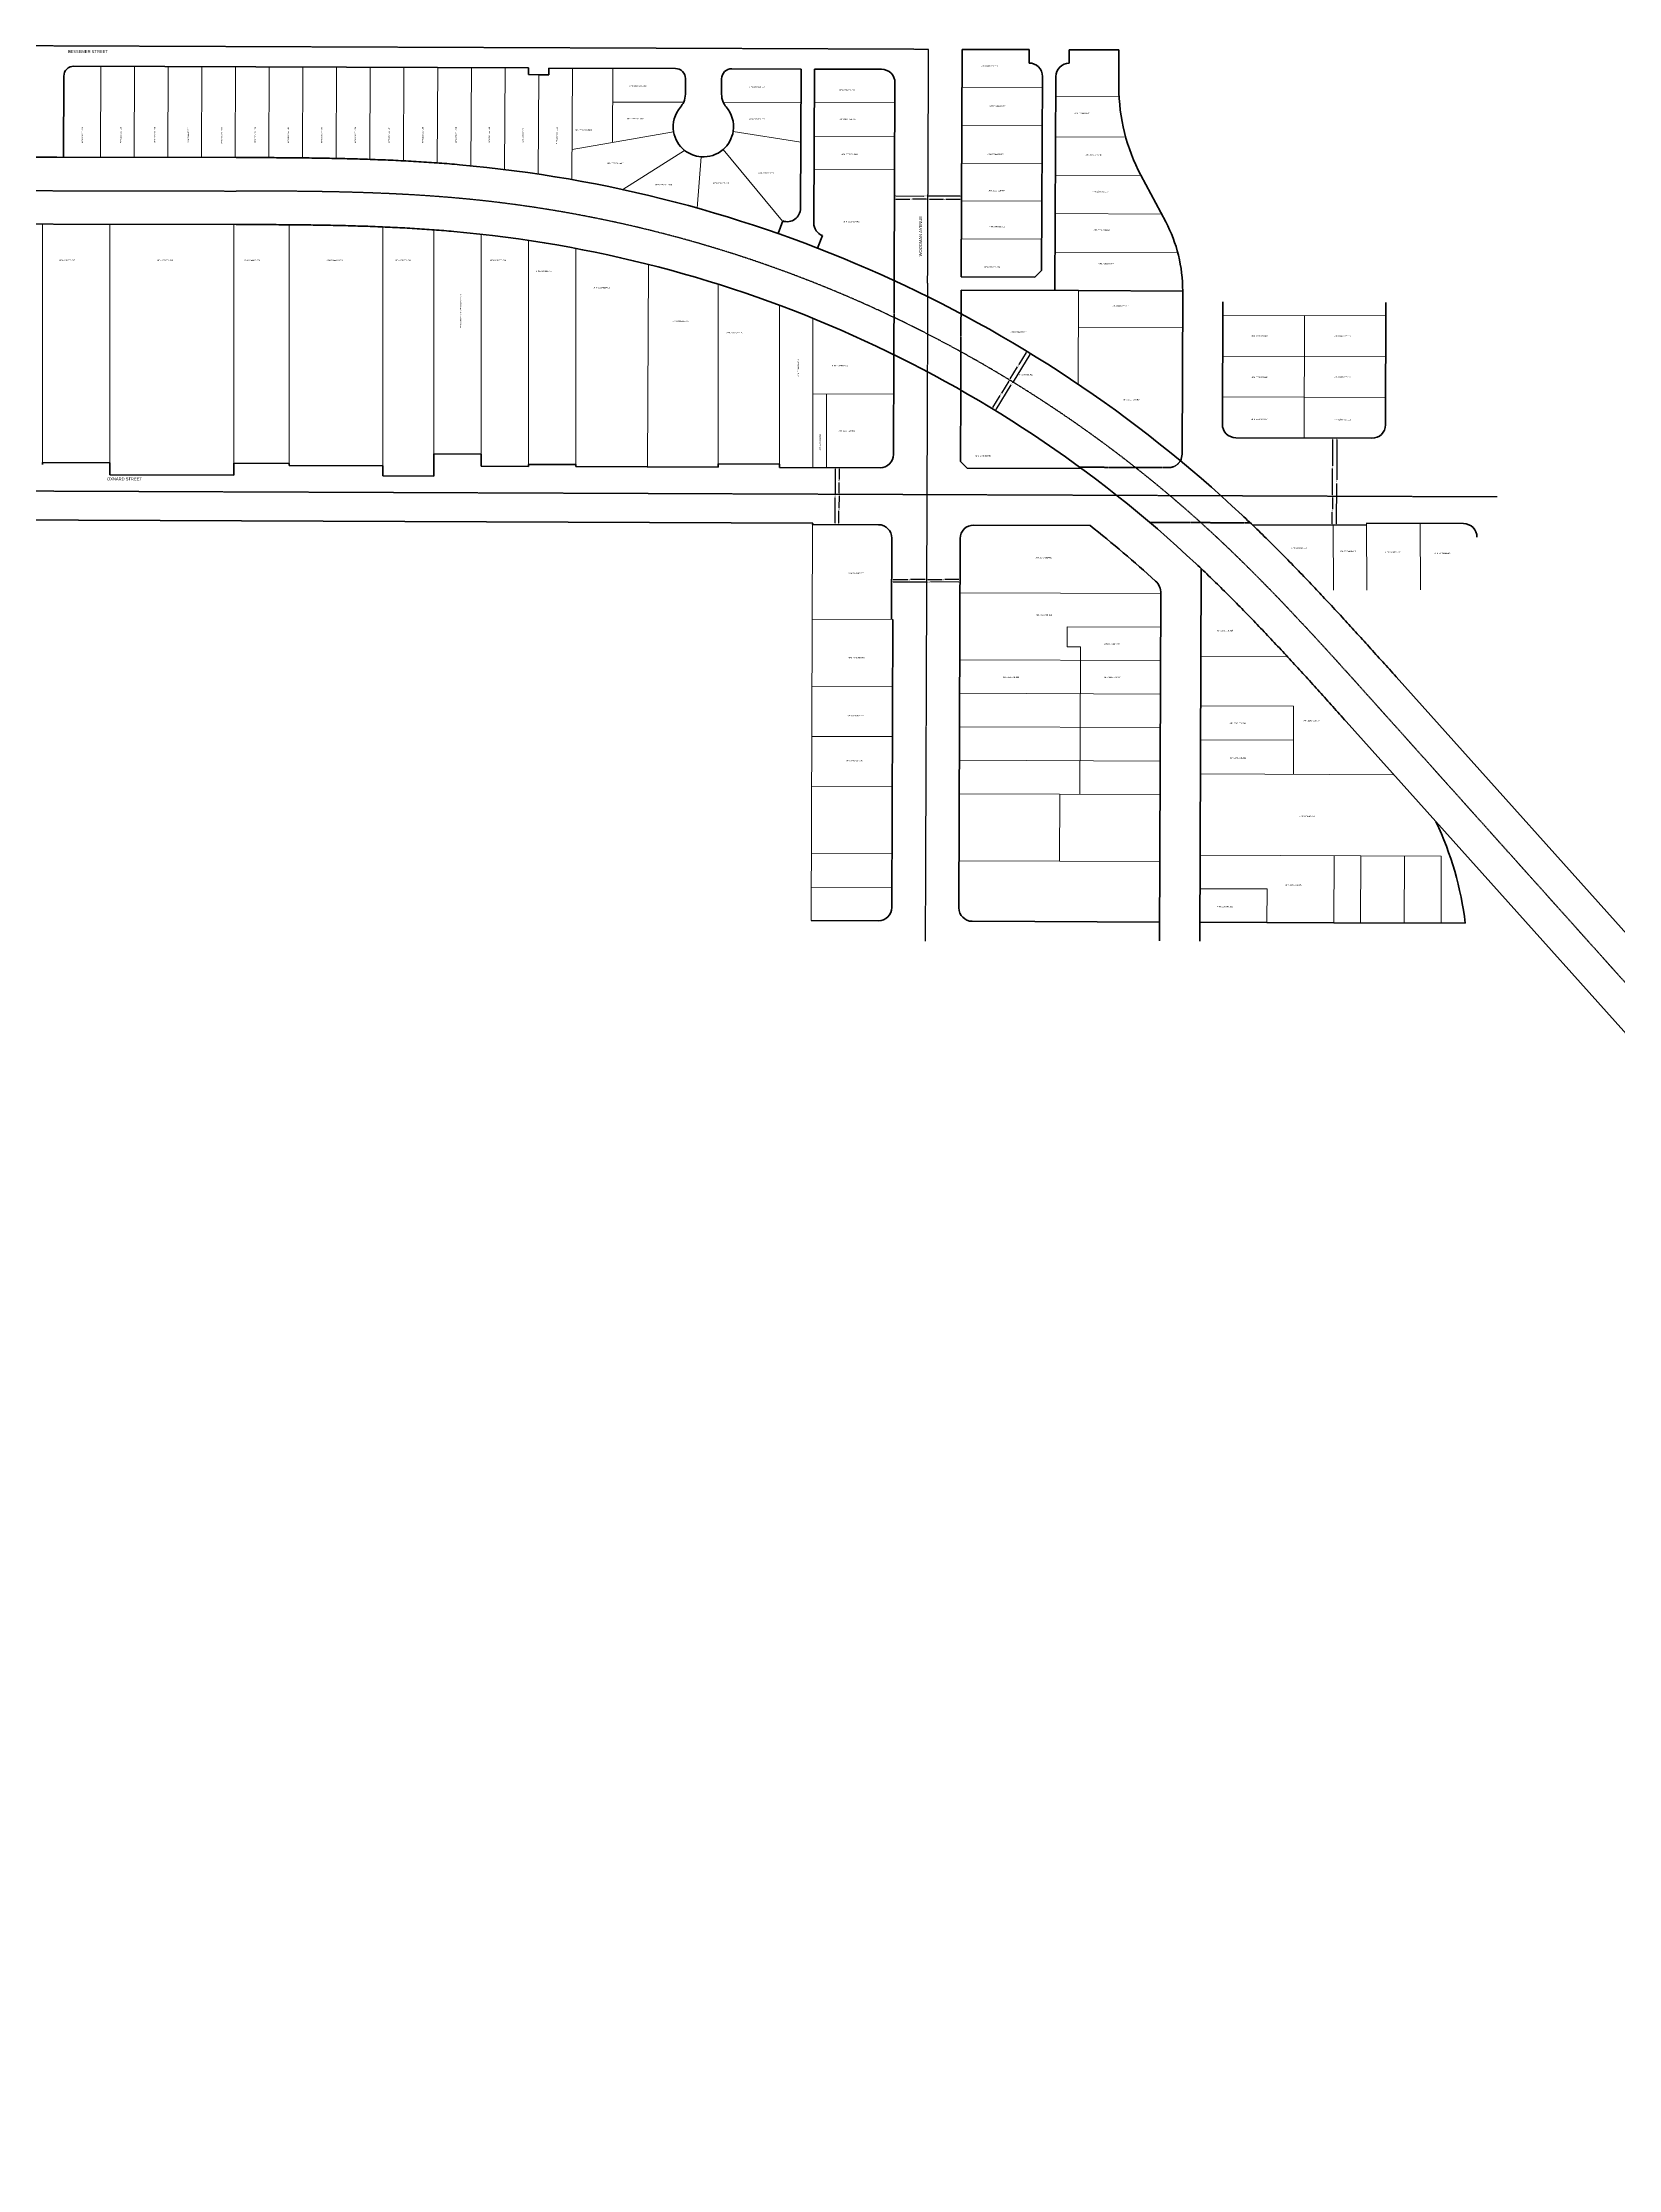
# Model space of a CAD drawing. Header units: feet. Extents: x 6396409 to 6445695, y 1882632 to 1891679.
# Drawn here: x 6429914 to 6432267, y 1885451 to 1888626 of the extents above; entities that cross this region are included whole.
import ezdxf

# ---------------------------------------------------------------- set-up
doc = ezdxf.new("R2010")
doc.units = ezdxf.units.FT
doc.header["$MEASUREMENT"] = 0
doc.linetypes.add('CENTER2', pattern=[1.125, 0.75, -0.125, 0.125, -0.125])
doc.linetypes.add('DASHED2', pattern=[0.375, 0.25, -0.125])
for name, color, linetype, lineweight in [('R-ANNO-LABL', 2, 'Continuous', 30), ('R-PROP-PRCL', 4, 'Continuous', 18), ('R-Row-Authority', 30, 'Continuous', 140), ('R-Row-Ease', 5, 'DASHED2', 50), ('R-Row-Misc-Txto', 171, 'Continuous', 5), ('R-Row-Scl', 1, 'CENTER2', 25), ('R-Row-Sname', 8, 'Continuous', 0), ('R-Row-Srow', 6, 'Continuous', 50), ('VB-BNDY-CALC-TR0112-055', 2, 'Continuous', 35)]:
    doc.layers.add(name, color=color, linetype=linetype, lineweight=lineweight)
doc.styles.add('G1_1 8_0', font='arial.ttf')
doc.styles.add('G4_7 32', font='arial.ttf', dxfattribs={"height": 0.219})
doc.styles.add('NCS1-Anno', font='arial.ttf', dxfattribs={"width": 0.8, "height": 0.09375})
doc.dimstyles.new('Annotative (NCS1)', dxfattribs={"dimscale": 100, "dimtxt": 0.09375, "dimasz": 0.1, "dimexe": 0.1, "dimexo": 0.04, "dimgap": 0.05, "dimtad": 0, "dimdec": 3, "dimzin": 0, "dimdsep": 46, "dimtxsty": 'NCS1-Anno', "dimcen": 0.05, "dimaunit": 1, "dimadec": 3, "dimazin": 0, "dimtfac": 1, "dimtdec": 3, "dimtofl": 0, "dimtmove": 0, "dimatfit": 3, "dimfxl": 0.1, "dimtolj": 1, "dimtzin": 0, "dimarcsym": 0})

# ---------------------------------------------------------------- blocks, each defined once
blk = doc.blocks.new('*D2512')
at = {"layer": 'Defpoints', "color": 0, "transparency": 16777216}
for p in [(6431186.5, 1888400), (6431286.5, 1888399.5), (6431286.5, 1888396.9)]:
    blk.add_point(p, dxfattribs=at)
at = {"layer": 'R-ANNO-LABL', "color": 0, "lineweight": -2, "transparency": 16777216}
for p, q in [((6431188.5, 1888397.3), (6431230.5, 1888397.1)), ((6431284.5, 1888396.9), (6431235.7, 1888397.1))]:
    blk.add_line(p, q, dxfattribs=at)
at = {"layer": 'R-ANNO-LABL', "color": 0, "transparency": 16777216}
for points in [[(6431188.5, 1888397.6), (6431188.5, 1888397), (6431186.5, 1888397.3)], [(6431284.5, 1888397.3), (6431284.5, 1888396.6), (6431286.5, 1888396.9)]]:
    blk.add_solid(points, dxfattribs=at)
at = {"layer": 'R-ANNO-LABL', "color": 0, "transparency": 16777216, "insert": (6431233.1, 1888397.1), "char_height": 1.88, "attachment_point": 5, "rotation": 359.7645, "style": 'NCS1-Anno'}
blk.add_mtext('\\A1;100', dxfattribs=at)
blk = doc.blocks.new('*D2513')
at = {"layer": 'Defpoints', "color": 0, "transparency": 16777216}
for p in [(6431186.5, 1888392.5), (6431236.5, 1888392.3), (6431236.5, 1888392.3)]:
    blk.add_point(p, dxfattribs=at)
at = {"layer": 'R-ANNO-LABL', "color": 0, "lineweight": -2, "transparency": 16777216}
for p, q in [((6431188.5, 1888392.5), (6431209.4, 1888392.4)), ((6431234.5, 1888392.3), (6431213.5, 1888392.4))]:
    blk.add_line(p, q, dxfattribs=at)
at = {"layer": 'R-ANNO-LABL', "color": 0, "transparency": 16777216}
for points in [[(6431188.5, 1888392.8), (6431188.5, 1888392.1), (6431186.5, 1888392.5)], [(6431234.5, 1888392.6), (6431234.5, 1888391.9), (6431236.5, 1888392.3)]]:
    blk.add_solid(points, dxfattribs=at)
at = {"layer": 'R-ANNO-LABL', "color": 0, "transparency": 16777216, "insert": (6431211.5, 1888392.4), "char_height": 1.88, "attachment_point": 5, "rotation": 359.7645, "style": 'NCS1-Anno'}
blk.add_mtext('\\A1;50', dxfattribs=at)
blk = doc.blocks.new('*D2514')
at = {"layer": 'Defpoints', "color": 0, "transparency": 16777216}
for p in [(6431236.5, 1888392.3), (6431286.5, 1888392.1), (6431286.5, 1888392.1)]:
    blk.add_point(p, dxfattribs=at)
at = {"layer": 'R-ANNO-LABL', "color": 0, "lineweight": -2, "transparency": 16777216}
for p, q in [((6431238.5, 1888392.3), (6431259.4, 1888392.2)), ((6431284.5, 1888392.1), (6431263.5, 1888392.1))]:
    blk.add_line(p, q, dxfattribs=at)
at = {"layer": 'R-ANNO-LABL', "color": 0, "transparency": 16777216}
for points in [[(6431238.5, 1888392.6), (6431238.5, 1888391.9), (6431236.5, 1888392.3)], [(6431284.5, 1888392.4), (6431284.5, 1888391.7), (6431286.5, 1888392.1)]]:
    blk.add_solid(points, dxfattribs=at)
at = {"layer": 'R-ANNO-LABL', "color": 0, "transparency": 16777216, "insert": (6431261.5, 1888392.2), "char_height": 1.88, "attachment_point": 5, "rotation": 359.7645, "style": 'NCS1-Anno'}
blk.add_mtext('\\A1;50', dxfattribs=at)
blk = doc.blocks.new('*D2515')
at = {"layer": 'Defpoints', "color": 0, "transparency": 16777216}
for p in [(6431182.3, 1887821.2), (6431284.3, 1887820.9), (6431284.3, 1887820.7)]:
    blk.add_point(p, dxfattribs=at)
at = {"layer": 'R-ANNO-LABL', "color": 0, "lineweight": -2, "transparency": 16777216}
for p, q in [((6431184.3, 1887821.1), (6431234.8, 1887820.9)), ((6431282.3, 1887820.7), (6431240, 1887820.9))]:
    blk.add_line(p, q, dxfattribs=at)
at = {"layer": 'R-ANNO-LABL', "color": 0, "transparency": 16777216}
for points in [[(6431184.3, 1887821.4), (6431184.3, 1887820.7), (6431182.3, 1887821.1)], [(6431282.3, 1887821), (6431282.3, 1887820.4), (6431284.3, 1887820.7)]]:
    blk.add_solid(points, dxfattribs=at)
at = {"layer": 'R-ANNO-LABL', "color": 0, "transparency": 16777216, "insert": (6431237.4, 1887820.9), "char_height": 1.88, "attachment_point": 5, "rotation": 359.7882, "style": 'NCS1-Anno'}
blk.add_mtext('\\A1;102', dxfattribs=at)
blk = doc.blocks.new('*D2516')
at = {"layer": 'Defpoints', "color": 0, "transparency": 16777216}
for p in [(6431182.3, 1887824.7), (6431234.3, 1887824.5), (6431234.3, 1887824.4)]:
    blk.add_point(p, dxfattribs=at)
at = {"layer": 'R-ANNO-LABL', "color": 0, "lineweight": -2, "transparency": 16777216}
for p, q in [((6431184.3, 1887824.6), (6431206.2, 1887824.5)), ((6431232.3, 1887824.4), (6431210.4, 1887824.5))]:
    blk.add_line(p, q, dxfattribs=at)
at = {"layer": 'R-ANNO-LABL', "color": 0, "transparency": 16777216}
for points in [[(6431184.3, 1887824.9), (6431184.3, 1887824.3), (6431182.3, 1887824.6)], [(6431232.3, 1887824.8), (6431232.3, 1887824.1), (6431234.3, 1887824.4)]]:
    blk.add_solid(points, dxfattribs=at)
at = {"layer": 'R-ANNO-LABL', "color": 0, "transparency": 16777216, "insert": (6431208.3, 1887824.5), "char_height": 1.88, "attachment_point": 5, "rotation": 359.7882, "style": 'NCS1-Anno'}
blk.add_mtext('\\A1;52', dxfattribs=at)
blk = doc.blocks.new('*D2517')
at = {"layer": 'Defpoints', "color": 0, "transparency": 16777216}
for p in [(6431234.3, 1887824.5), (6431284.3, 1887824.4), (6431284.3, 1887824.4)]:
    blk.add_point(p, dxfattribs=at)
at = {"layer": 'R-ANNO-LABL', "color": 0, "lineweight": -2, "transparency": 16777216}
for p, q in [((6431236.3, 1887824.5), (6431257.2, 1887824.5)), ((6431282.3, 1887824.4), (6431261.4, 1887824.4))]:
    blk.add_line(p, q, dxfattribs=at)
at = {"layer": 'R-ANNO-LABL', "color": 0, "transparency": 16777216}
for points in [[(6431236.3, 1887824.9), (6431236.3, 1887824.2), (6431234.3, 1887824.5)], [(6431282.3, 1887824.7), (6431282.3, 1887824), (6431284.3, 1887824.4)]]:
    blk.add_solid(points, dxfattribs=at)
at = {"layer": 'R-ANNO-LABL', "color": 0, "transparency": 16777216, "insert": (6431259.3, 1887824.5), "char_height": 1.88, "attachment_point": 5, "rotation": 359.7882, "style": 'NCS1-Anno'}
blk.add_mtext('\\A1;50', dxfattribs=at)
blk = doc.blocks.new('*D2518')
at = {"layer": 'Defpoints', "color": 0, "transparency": 16777216}
for p in [(6431847, 1888035.7), (6431847, 1888035.7), (6431846.5, 1887905.7)]:
    blk.add_point(p, dxfattribs=at)
at = {"layer": 'R-ANNO-LABL', "color": 0, "lineweight": -2, "transparency": 16777216}
for p, q in [((6431847, 1888033.7), (6431846.8, 1887973.3)), ((6431846.5, 1887907.7), (6431846.8, 1887968.1))]:
    blk.add_line(p, q, dxfattribs=at)
at = {"layer": 'R-ANNO-LABL', "color": 0, "transparency": 16777216}
for points in [[(6431846.7, 1888033.7), (6431847.4, 1888033.7), (6431847, 1888035.7)], [(6431846.2, 1887907.7), (6431846.9, 1887907.7), (6431846.5, 1887905.7)]]:
    blk.add_solid(points, dxfattribs=at)
at = {"layer": 'R-ANNO-LABL', "color": 0, "transparency": 16777216, "insert": (6431846.8, 1887970.7), "char_height": 1.88, "attachment_point": 5, "rotation": 89.7751, "style": 'NCS1-Anno'}
blk.add_mtext('\\A1;130', dxfattribs=at)
blk = doc.blocks.new('*D2519')
at = {"layer": 'Defpoints', "color": 0, "transparency": 16777216}
for p in [(6431840.2, 1887948.8), (6431840.2, 1887948.8), (6431840.1, 1887905.8)]:
    blk.add_point(p, dxfattribs=at)
at = {"layer": 'R-ANNO-LABL', "color": 0, "lineweight": -2, "transparency": 16777216}
for p, q in [((6431840.2, 1887946.8), (6431840.2, 1887929.4)), ((6431840.1, 1887907.8), (6431840.1, 1887925.2))]:
    blk.add_line(p, q, dxfattribs=at)
at = {"layer": 'R-ANNO-LABL', "color": 0, "transparency": 16777216}
for points in [[(6431839.9, 1887946.8), (6431840.6, 1887946.8), (6431840.2, 1887948.8)], [(6431839.7, 1887907.8), (6431840.4, 1887907.8), (6431840.1, 1887905.8)]]:
    blk.add_solid(points, dxfattribs=at)
at = {"layer": 'R-ANNO-LABL', "color": 0, "transparency": 16777216, "insert": (6431840.1, 1887927.3), "char_height": 1.88, "attachment_point": 5, "rotation": 89.7751, "style": 'NCS1-Anno'}
blk.add_mtext('\\A1;43', dxfattribs=at)
blk = doc.blocks.new('*D2520')
at = {"layer": 'Defpoints', "color": 0, "transparency": 16777216}
for p in [(6431840.6, 1888035.8), (6431840.6, 1888035.8), (6431840.2, 1887948.8)]:
    blk.add_point(p, dxfattribs=at)
at = {"layer": 'R-ANNO-LABL', "color": 0, "lineweight": -2, "transparency": 16777216}
for p, q in [((6431840.6, 1888033.8), (6431840.4, 1887994.3)), ((6431840.2, 1887950.8), (6431840.4, 1887990.2))]:
    blk.add_line(p, q, dxfattribs=at)
at = {"layer": 'R-ANNO-LABL', "color": 0, "transparency": 16777216}
for points in [[(6431840.2, 1888033.8), (6431840.9, 1888033.8), (6431840.6, 1888035.8)], [(6431839.9, 1887950.8), (6431840.6, 1887950.8), (6431840.2, 1887948.8)]]:
    blk.add_solid(points, dxfattribs=at)
at = {"layer": 'R-ANNO-LABL', "color": 0, "transparency": 16777216, "insert": (6431840.4, 1887992.3), "char_height": 1.88, "attachment_point": 5, "rotation": 89.7751, "style": 'NCS1-Anno'}
blk.add_mtext('\\A1;87', dxfattribs=at)
blk = doc.blocks.new('*D2521')
at = {"layer": 'Defpoints', "color": 0, "transparency": 16777216}
for p in [(6431389.3, 1888162.1), (6431337, 1888076.9), (6431337.1, 1888076.8)]:
    blk.add_point(p, dxfattribs=at)
at = {"layer": 'R-ANNO-LABL', "color": 0, "lineweight": -2, "transparency": 16777216}
for p, q in [((6431388.3, 1888160.4), (6431363.5, 1888119.9)), ((6431338.1, 1888078.5), (6431360.7, 1888115.4))]:
    blk.add_line(p, q, dxfattribs=at)
at = {"layer": 'R-ANNO-LABL', "color": 0, "transparency": 16777216}
for points in [[(6431388, 1888160.5), (6431388.6, 1888160.2), (6431389.3, 1888162.1)], [(6431337.8, 1888078.7), (6431338.4, 1888078.4), (6431337.1, 1888076.8)]]:
    blk.add_solid(points, dxfattribs=at)
at = {"layer": 'R-ANNO-LABL', "color": 0, "transparency": 16777216, "insert": (6431362.1, 1888117.7), "char_height": 1.88, "attachment_point": 5, "rotation": 58.4672, "style": 'NCS1-Anno'}
blk.add_mtext('\\A1;100', dxfattribs=at)
blk = doc.blocks.new('*D2522')
at = {"layer": 'Defpoints', "color": 0, "transparency": 16777216}
for p in [(6431358.3, 1888122.5), (6431358.3, 1888122.5), (6431332.2, 1888079.8)]:
    blk.add_point(p, dxfattribs=at)
at = {"layer": 'R-ANNO-LABL', "color": 0, "lineweight": -2, "transparency": 16777216}
for p, q in [((6431357.2, 1888120.8), (6431346.3, 1888102.9)), ((6431333.3, 1888081.5), (6431344.2, 1888099.4))]:
    blk.add_line(p, q, dxfattribs=at)
at = {"layer": 'R-ANNO-LABL', "color": 0, "transparency": 16777216}
for points in [[(6431356.9, 1888120.9), (6431357.5, 1888120.6), (6431358.3, 1888122.5)], [(6431333, 1888081.7), (6431333.6, 1888081.3), (6431332.2, 1888079.8)]]:
    blk.add_solid(points, dxfattribs=at)
at = {"layer": 'R-ANNO-LABL', "color": 0, "transparency": 16777216, "insert": (6431345.2, 1888101.1), "char_height": 1.88, "attachment_point": 5, "rotation": 58.6392, "style": 'NCS1-Anno'}
blk.add_mtext('\\A1;50', dxfattribs=at)
blk = doc.blocks.new('*D2523')
at = {"layer": 'Defpoints', "color": 0, "transparency": 16777216}
for p in [(6431384.3, 1888165.2), (6431384.3, 1888165.2), (6431358.3, 1888122.5)]:
    blk.add_point(p, dxfattribs=at)
at = {"layer": 'R-ANNO-LABL', "color": 0, "lineweight": -2, "transparency": 16777216}
for p, q in [((6431359.3, 1888124.2), (6431370.2, 1888142)), ((6431383.2, 1888163.5), (6431372.3, 1888145.6))]:
    blk.add_line(p, q, dxfattribs=at)
at = {"layer": 'R-ANNO-LABL', "color": 0, "transparency": 16777216}
for points in [[(6431382.9, 1888163.6), (6431383.5, 1888163.3), (6431384.3, 1888165.2)], [(6431359, 1888124.3), (6431359.6, 1888124), (6431358.3, 1888122.5)]]:
    blk.add_solid(points, dxfattribs=at)
at = {"layer": 'R-ANNO-LABL', "color": 0, "transparency": 16777216, "insert": (6431371.3, 1888143.8), "char_height": 1.88, "attachment_point": 5, "rotation": 58.6392, "style": 'NCS1-Anno'}
blk.add_mtext('\\A1;50', dxfattribs=at)
blk = doc.blocks.new('*D2524')
at = {"layer": 'Defpoints', "color": 0, "transparency": 16777216}
for p in [(6431103.8, 1887991.6), (6431103.7, 1887951.6), (6431103.7, 1887951.6)]:
    blk.add_point(p, dxfattribs=at)
at = {"layer": 'R-ANNO-LABL', "color": 0, "lineweight": -2, "transparency": 16777216}
for p, q in [((6431103.8, 1887989.6), (6431103.7, 1887973.7)), ((6431103.7, 1887953.6), (6431103.7, 1887969.5))]:
    blk.add_line(p, q, dxfattribs=at)
at = {"layer": 'R-ANNO-LABL', "color": 0, "transparency": 16777216}
for points in [[(6431103.5, 1887989.6), (6431104.1, 1887989.6), (6431103.8, 1887991.6)], [(6431103.3, 1887953.6), (6431104, 1887953.6), (6431103.7, 1887951.6)]]:
    blk.add_solid(points, dxfattribs=at)
at = {"layer": 'R-ANNO-LABL', "color": 0, "transparency": 16777216, "insert": (6431103.7, 1887971.6), "char_height": 1.88, "attachment_point": 5, "rotation": 89.7751, "style": 'NCS1-Anno'}
blk.add_mtext('\\A1;40', dxfattribs=at)
blk = doc.blocks.new('*D2525')
at = {"layer": 'Defpoints', "color": 0, "transparency": 16777216}
for p in [(6431103.7, 1887951.6), (6431103.5, 1887906.6), (6431103.5, 1887906.6)]:
    blk.add_point(p, dxfattribs=at)
at = {"layer": 'R-ANNO-LABL', "color": 0, "lineweight": -2, "transparency": 16777216}
for p, q in [((6431103.7, 1887949.6), (6431103.6, 1887931.3)), ((6431103.5, 1887908.6), (6431103.6, 1887927))]:
    blk.add_line(p, q, dxfattribs=at)
at = {"layer": 'R-ANNO-LABL', "color": 0, "transparency": 16777216}
for points in [[(6431103.3, 1887949.6), (6431104, 1887949.6), (6431103.7, 1887951.6)], [(6431103.2, 1887908.6), (6431103.8, 1887908.6), (6431103.5, 1887906.6)]]:
    blk.add_solid(points, dxfattribs=at)
at = {"layer": 'R-ANNO-LABL', "color": 0, "transparency": 16777216, "insert": (6431103.6, 1887929.1), "char_height": 1.88, "attachment_point": 5, "rotation": 89.7751, "style": 'NCS1-Anno'}
blk.add_mtext('\\A1;45', dxfattribs=at)
blk = doc.blocks.new('*D2526')
at = {"layer": 'Defpoints', "color": 0, "transparency": 16777216}
for p in [(6431098, 1887991.7), (6431097.7, 1887906.7), (6431097.7, 1887906.7)]:
    blk.add_point(p, dxfattribs=at)
at = {"layer": 'R-ANNO-LABL', "color": 0, "lineweight": -2, "transparency": 16777216}
for p, q in [((6431098, 1887989.7), (6431097.9, 1887951.3)), ((6431097.7, 1887908.7), (6431097.9, 1887947.1))]:
    blk.add_line(p, q, dxfattribs=at)
at = {"layer": 'R-ANNO-LABL', "color": 0, "transparency": 16777216}
for points in [[(6431097.7, 1887989.7), (6431098.4, 1887989.7), (6431098, 1887991.7)], [(6431097.4, 1887908.7), (6431098, 1887908.7), (6431097.7, 1887906.7)]]:
    blk.add_solid(points, dxfattribs=at)
at = {"layer": 'R-ANNO-LABL', "color": 0, "transparency": 16777216, "insert": (6431097.9, 1887949.2), "char_height": 1.88, "attachment_point": 5, "rotation": 89.7751, "style": 'NCS1-Anno'}
blk.add_mtext('\\A1;85', dxfattribs=at)

msp = doc.modelspace()

# ---------------------------------------------------------------- linework, layer by layer
at = {"layer": 'R-PROP-PRCL'}
for p, q in [((6430001.547, 1888590.8245), (6430000.9961, 1888454.9869)), ((6430051.8328, 1888590.6292), (6430051.2822, 1888454.889)), ((6430102.1186, 1888590.4339), (6430101.5684, 1888454.7912)), ((6430152.4043, 1888590.2386), (6430151.8545, 1888454.6933)), ((6430202.6901, 1888590.0433), (6430202.1407, 1888454.5955)), ((6430252.9758, 1888589.848), (6430252.4266, 1888454.4386)), ((6430303.2616, 1888589.7521), (6430302.7112, 1888454.0497)), ((6430353.5473, 1888589.4574), (6430352.9948, 1888453.2416)), ((6430403.8331, 1888589.2621), (6430403.2757, 1888451.8375)), ((6430454.1189, 1888589.0668), (6430453.5534, 1888449.66)), ((6430504.4046, 1888588.8715), (6430503.8273, 1888446.5293)), ((6430554.6904, 1888588.6762), (6430554.0965, 1888442.2681)), ((6430604.9761, 1888588.4809), (6430604.3606, 1888436.723)), ((6430655.2636, 1888578.2856), (6430654.6616, 1888429.8534)), ((6430705.59, 1888588.0902), (6430704.9149, 1888421.6572)), ((6430765.9329, 1888587.8558), (6430765.4838, 1888477.1301)), ((6431407.2108, 1888559.0462), (6431287.2121, 1888559.5088)), ((6430765.7284, 1888537.4562), (6430871.755, 1888537.4378)), ((6431047.1805, 1888536.7631), (6430930.7671, 1888537.151)), ((6431187.1212, 1888536.2193), (6431066.983, 1888536.685)), ((6431521.8756, 1888545.1841), (6431427.1589, 1888545.5492)), ((6430705.0974, 1888466.6484), (6430856.7489, 1888492.9715)), ((6431046.6262, 1888477.7645), (6430945.5606, 1888493.6014)), ((6431186.9285, 1888486.2196), (6431066.7892, 1888486.6854)), ((6431406.9927, 1888502.4666), (6431286.994, 1888502.9293)), ((6431531.6359, 1888485.146), (6431426.9277, 1888485.5497)), ((6430873.1525, 1888465.3009), (6430780.7514, 1888406.7271)), ((6430897.7199, 1888455.6953), (6430891.6442, 1888379.2063)), ((6430930.4186, 1888466.427), (6431019.4756, 1888359.484)), ((6431186.7358, 1888436.22), (6431066.5953, 1888436.6858)), ((6431406.7747, 1888445.8871), (6431286.7758, 1888446.3497)), ((6431554.6344, 1888427.6869), (6431426.7066, 1888428.1801)), ((6431406.5566, 1888389.3075), (6431286.5577, 1888389.7701)), ((6431585.2721, 1888370.1983), (6431426.4855, 1888370.8105)), ((6429914.4558, 1887999.3204), (6429914.4558, 1888355.1551)), ((6430014.9068, 1887998.9231), (6430014.9068, 1888354.9596)), ((6430199.8862, 1887998.1932), (6430199.8862, 1888354.5997)), ((6430282.517, 1887997.8698), (6430282.517, 1888354.2418)), ((6430422.4892, 1887994.3182), (6430422.4892, 1888351.019)), ((6430498.485, 1888012.0188), (6430498.5538, 1888346.6476)), ((6430569.2072, 1888011.7401), (6430569.2761, 1888340.1506)), ((6430639.9956, 1887996.461), (6430639.9949, 1888330.9346)), ((6431406.3386, 1888332.7279), (6431286.3396, 1888333.1905)), ((6430710.7756, 1887996.182), (6430710.7871, 1888318.9234)), ((6430817.8623, 1887992.76), (6430819.0494, 1888295.0337)), ((6431609.3615, 1888312.735), (6431426.2644, 1888313.4409)), ((6430923.1523, 1887997.3598), (6430923.1718, 1888265.5327)), ((6431014.7421, 1887996.9841), (6431014.7617, 1888234.0345)), ((6431461.233, 1888255.9157), (6431460.7043, 1888116.1177)), ((6431064.7354, 1887991.6577), (6431064.7354, 1888214.5539)), ((6431461.025, 1888200.9161), (6431616.5539, 1888200.3165)), ((6431676.604, 1888219.2128), (6431920.0821, 1888218.2618)), ((6431797.8915, 1888035.9176), (6431798.5831, 1888218.7514)), ((6431676.3735, 1888158.2732), (6431919.8516, 1888157.3222)), ((6431185.4452, 1888101.3121), (6431064.7354, 1888101.7879)), ((6431084.7354, 1887991.6577), (6431084.7354, 1888101.7091)), ((6431676.143, 1888097.3337), (6431919.6211, 1888096.3826)), ((6431064.2882, 1887906.8021), (6431062.1026, 1887315.4761)), ((6431284.2953, 1887804.722), (6431434.2942, 1887804.1361)), ((6431434.2942, 1887804.1361), (6431584.3682, 1887803.5499)), ((6431184.0949, 1887765.0007), (6431063.7659, 1887765.4731)), ((6431444.1769, 1887754.0971), (6431444.0597, 1887724.0974)), ((6431444.1769, 1887754.0971), (6431584.1758, 1887753.5503)), ((6431444.0597, 1887724.0974), (6431464.0596, 1887724.0192)), ((6431464.0596, 1887724.0192), (6431463.9815, 1887704.0194)), ((6431283.9047, 1887704.7228), (6431583.9834, 1887703.5506)), ((6431463.9815, 1887704.0194), (6431463.2002, 1887504.0209)), ((6431644.0098, 1887710.2748), (6431772.8181, 1887709.7716)), ((6431183.7024, 1887665.0015), (6431063.3733, 1887665.4738)), ((6431283.7094, 1887654.7232), (6431583.7911, 1887653.551)), ((6431643.7249, 1887636.2553), (6431782.2239, 1887635.7143)), ((6431782.2239, 1887635.7143), (6431782.2239, 1887533.7139)), ((6431283.5141, 1887604.7235), (6431583.5987, 1887603.5514)), ((6431183.408, 1887590.002), (6431063.0789, 1887590.4744)), ((6431643.5287, 1887585.2561), (6431782.2239, 1887584.7143)), ((6431283.3188, 1887554.7239), (6431583.4034, 1887553.5518)), ((6431643.3325, 1887534.2565), (6431931.9913, 1887533.1289)), ((6431183.1135, 1887515.0026), (6431062.7845, 1887515.475)), ((6431283.1235, 1887504.7243), (6431583.2139, 1887503.5521)), ((6431433.2005, 1887504.1381), (6431432.781, 1887404.139)), ((6431182.721, 1887415.0034), (6431062.3919, 1887415.4758)), ((6431282.7329, 1887404.7251), (6431582.8291, 1887403.5529)), ((6431642.8666, 1887413.0284), (6432002.8632, 1887411.6223)), ((6431842.3759, 1887312.2484), (6431842.7665, 1887412.2476)), ((6431882.4735, 1887312.0917), (6431882.8642, 1887412.091)), ((6431947.4731, 1887311.8378), (6431947.8637, 1887411.8371)), ((6432002.8632, 1887411.6223), (6432002.8632, 1887311.5723)), ((6431182.5247, 1887365.0038), (6431062.1956, 1887365.4761)), ((6431642.6736, 1887363.0288), (6431742.6786, 1887362.6382)), ((6431742.4833, 1887312.6386), (6431742.6786, 1887362.6382))]:
    msp.add_line(p, q, dxfattribs=at)
for points in [[(6431841.685, 1887808.7496), (6431841.2138, 1887905.7522)], [(6431891.6861, 1887808.6344), (6431891.2007, 1887908.556)], [(6431971.6852, 1887809.023), (6431971.2032, 1887908.2419)]]:
    msp.add_lwpolyline(points, dxfattribs=at)
at = {"layer": 'R-Row-Authority'}
for p, q in [((6430203.7611, 1888454.5924), (6428595.7849, 1888457.721)), ((6432578.686, 1886961.7863), (6431935.4346, 1887679.3222))]:
    msp.add_line(p, q, dxfattribs=at)
for points in [[(6428595.7588, 1888457.721), (6430203.7611, 1888454.5924, -0.000327249), (6430233.8247, 1888454.5142, -0.000654499), (6430263.9537, 1888454.3767, -0.000981748), (6430294.1475, 1888454.1401, -0.001308997), (6430323.8817, 1888453.7708, -0.001636247), (6430354.2022, 1888453.2156, -0.001963498), (6430384.5834, 1888452.4405, -0.002290749), (6430415.0223, 1888451.4047, -0.002618), (6430445.515, 1888450.0673, -0.002945252), (6430476.0563, 1888448.387, -0.003272504), (6430506.6395, 1888446.3227, -0.003585648), (6430537.1369, 1888443.8436, -0.167879394), (6431705.3689, 1887920.8258, -0.003585502), (6431727.5303, 1887899.7301, -0.003272504), (6431749.4404, 1887878.2931, -0.002945252), (6431771.036, 1887856.6316, -0.002618), (6431792.3437, 1887834.7781, -0.002375878), (6431814.1688, 1887811.9419, 0.009639355), (6431833.434, 1887791.4448, -0.001697188), (6431854.8139, 1887768.3726, -0.001308998), (6431874.8942, 1887746.4399, -0.000981748), (6431895.1816, 1887724.0761, -0.000654498), (6431915.352, 1887701.6946, -0.000327249), (6431935.4346, 1887679.3222, -0.000327249)], [(6428565.4053, 1888357.7799), (6430203.5665, 1888354.5925, -0.000327249), (6430233.4992, 1888354.5147, -0.000654499), (6430263.3664, 1888354.3784, -0.000981748), (6430293.1675, 1888354.1449, -0.001308997), (6430322.3782, 1888353.7821, -0.001636247), (6430352.0443, 1888353.2389, -0.001963498), (6430381.6404, 1888352.4838, -0.002290749), (6430411.1635, 1888351.4792, -0.002618), (6430440.61, 1888350.1876, -0.002945252), (6430469.975, 1888348.5721, -0.003272504), (6430499.2522, 1888346.596, -0.003585648), (6430528.32, 1888344.233, -0.167879394), (6431636.9423, 1887847.9026, -0.003585502), (6431658.0649, 1887827.7956, -0.003272504), (6431679.0393, 1887807.2741, -0.002945252), (6431699.8033, 1887786.4469, -0.002618), (6431720.3798, 1887765.3432, -0.002290749), (6431740.7935, 1887743.9911, 0.008922126), (6431761.0695, 1887722.4185, -0.001636247), (6431781.2342, 1887700.6525, -0.001308998), (6431800.9609, 1887679.1059, -0.000981748), (6431820.9845, 1887657.0329, -0.000654498), (6431840.9795, 1887634.8459, -0.000327249), (6431860.9747, 1887612.571), (6432504.2242, 1886895.0373)]]:
    msp.add_lwpolyline(points, format="xyb", dxfattribs=at)
at = {"layer": 'R-Row-Ease'}
for p, q in [((6431185.9504, 1888266.991), (6431185.5562, 1888160.3482)), ((6431185.9504, 1888266.9993), (6431185.9654, 1888270.6396)), ((6431285.3612, 1888107.4061), (6431285.7811, 1888221.0228)), ((6431595.7404, 1887991.7069), (6431463.0746, 1887992.2251)), ((6431717.5446, 1887909.2377), (6431567.5505, 1887909.8265))]:
    msp.add_line(p, q, dxfattribs=at)
msp.add_arc((6431595.8185, 1888011.7068), 20, 269.7761985, 330.8423239, dxfattribs=at)
at = {"layer": 'R-Row-Scl'}
for p, q in [((6431237.3854, 1888616.0446), (6428596.49, 1888626.2717)), ((6431235.95, 1888266.8), (6431237.3854, 1888616.0446)), ((6431235.95, 1888266.8), (6431232.3203, 1887284.7897)), ((6432086.41, 1887947.79), (6428593.95, 1887961.5))]:
    msp.add_line(p, q, dxfattribs=at)
msp.add_lwpolyline([(6428595.6549, 1888407.7211), (6430203.6638, 1888404.5924, -0.000327249), (6430233.662, 1888404.5144, -0.000654499), (6430263.66, 1888404.3775, -0.000981748), (6430293.6575, 1888404.1425, -0.001308997), (6430323.13, 1888403.7765, -0.001636247), (6430353.1233, 1888403.2273, -0.001963498), (6430383.1119, 1888402.4622, -0.002290749), (6430413.0929, 1888401.442, -0.002618), (6430443.0625, 1888400.1274, -0.002945252), (6430473.0156, 1888398.4796, -0.003272504), (6430502.9459, 1888396.4593, -0.003585648), (6430532.7285, 1888394.0383, -0.167879394), (6431671.1556, 1887884.3642, -0.003585502), (6431692.7976, 1887863.7629, -0.003272504), (6431714.2398, 1887842.7836, -0.002945252), (6431735.4197, 1887821.5393, -0.002618), (6431756.3618, 1887800.0606, -0.002333118), (6431777.4735, 1887777.9746, 0.009264653), (6431797.2589, 1887756.924, -0.001666478), (6431818.024, 1887734.5126, -0.001308998), (6431837.9275, 1887712.7729, -0.000981748), (6431858.0831, 1887690.5545, -0.000654498), (6431878.1657, 1887668.2703, -0.000327249), (6431898.2046, 1887645.9466)], format="xyb", dxfattribs=at)
msp.add_lwpolyline([(6431898.2046, 1887645.9466), (6433865.9945, 1885450.9108)], dxfattribs=at)
at = {"layer": 'R-Row-Srow'}
for p, q in [((6431285.9907, 1888276.5914), (6431287.386, 1888616.0886)), ((6431387.4289, 1888615.7029), (6431287.386, 1888616.0886)), ((6431387.4289, 1888615.7031), (6431387.3519, 1888595.703)), ((6431447.3515, 1888595.4717), (6431447.4096, 1888615.4717)), ((6431521.6537, 1888615.1854), (6431447.4096, 1888615.4717)), ((6431521.4924, 1888559.7209), (6431521.6537, 1888615.1854)), ((6430640.2185, 1888588.3399), (6429961.3284, 1888590.972)), ((6430640.2185, 1888588.3441), (6430640.1779, 1888578.3441)), ((6430655.2636, 1888578.2856), (6430640.1779, 1888578.3441)), ((6430670.3494, 1888578.227), (6430655.2636, 1888578.2856)), ((6430670.3899, 1888588.2269), (6430670.3494, 1888578.227)), ((6430859.7212, 1888587.4889), (6430670.3899, 1888588.223)), ((6431047.177, 1888586.7622), (6430943.2396, 1888587.1651)), ((6431046.1255, 1888378.7007), (6431047.177, 1888586.7631)), ((6431066.0152, 1888356.8209), (6431067.1769, 1888586.6846)), ((6431167.2579, 1888586.2966), (6431067.1769, 1888586.6846)), ((6429946.2703, 1888576.0329), (6429945.7798, 1888455.0943)), ((6430874.4033, 1888572.4315), (6430874.3101, 1888549.4317)), ((6430928.403, 1888572.2269), (6430928.3094, 1888549.1652)), ((6431185.9654, 1888270.6396), (6431187.1802, 1888566.2146)), ((6431407.2747, 1888575.6261), (6431406.159, 1888286.1282)), ((6431427.2745, 1888575.549), (6431426.0433, 1888256.0514)), ((6431591.3453, 1888358.8025), (6431554.3927, 1888428.1404)), ((6431019.6181, 1888359.8901), (6431012.9985, 1888341.0174)), ((6431078.9489, 1888338.0096), (6431071.73, 1888319.3579)), ((6431396.1206, 1888276.1669), (6431285.9907, 1888276.5914)), ((6431285.9126, 1888256.5916), (6431285.7814, 1888221.0879)), ((6431461.233, 1888255.9157), (6431285.9126, 1888256.5916)), ((6431616.7619, 1888255.3161), (6431461.233, 1888255.9157)), ((6431615.8184, 1888011.6311), (6431616.7401, 1888255.3162)), ((6431675.9881, 1888056.3991), (6431676.6796, 1888239.2127)), ((6431919.4663, 1888055.449), (6431920.1578, 1888238.2616)), ((6431185.5562, 1888160.3482), (6431185.0054, 1888011.3336)), ((6431285.3612, 1888107.4061), (6431284.9677, 1888000.9365)), ((6430498.485, 1888012.0188), (6430498.4782, 1887979.0186)), ((6430569.2072, 1888011.7401), (6430498.485, 1888012.0188)), ((6430569.2034, 1887993.7399), (6430569.2072, 1888011.7401)), ((6431899.3879, 1888035.5248), (6431695.9095, 1888036.3236)), ((6429914.4441, 1887996.3204), (6429914.4558, 1887999.3208)), ((6430014.9068, 1887998.9245), (6429914.4558, 1887999.3204)), ((6430014.9068, 1887980.9244), (6430014.9068, 1887998.9231)), ((6430014.9068, 1887980.9244), (6430199.8862, 1887980.1953)), ((6430282.517, 1887997.8698), (6430199.8862, 1887998.1955)), ((6430199.8862, 1887980.1953), (6430199.8862, 1887998.1932)), ((6430282.517, 1887994.8698), (6430282.517, 1887997.8698)), ((6430422.4892, 1887994.3182), (6430282.517, 1887994.8698)), ((6430422.4892, 1887979.318), (6430422.4892, 1887994.3182)), ((6430422.4892, 1887979.318), (6430498.4782, 1887979.0186)), ((6430639.9957, 1887993.4609), (6430569.2034, 1887993.7399)), ((6430710.7756, 1887996.182), (6430639.9956, 1887996.461)), ((6430639.9956, 1887996.461), (6430639.9957, 1887993.4609)), ((6430710.7755, 1887993.182), (6430710.7756, 1887996.182)), ((6430923.1519, 1887992.3568), (6430710.7755, 1887993.1905)), ((6430923.1523, 1887997.3598), (6430923.1519, 1887992.345)), ((6431014.7421, 1887996.9841), (6430923.1523, 1887997.3598)), ((6431014.7417, 1887991.9972), (6431014.7421, 1887996.9841)), ((6431164.927, 1887991.4077), (6431014.7417, 1887991.9972)), ((6431284.9677, 1888000.9365), (6431294.9306, 1887990.8973)), ((6431465.7988, 1887990.2266), (6431294.9306, 1887990.8973)), ((6431463.0746, 1887992.2251), (6431465.8154, 1887990.2144)), ((6431064.2961, 1887908.8021), (6428593.7812, 1887918.5003)), ((6431064.2882, 1887906.8021), (6431064.2961, 1887908.8021)), ((6431162.6221, 1887906.4161), (6431064.2882, 1887906.8021)), ((6431182.5434, 1887886.3423), (6431182.0949, 1887765.0085)), ((6431284.5426, 1887885.9327), (6431282.5042, 1887334.4312)), ((6431478.4795, 1887905.1761), (6431304.621, 1887905.8586)), ((6431891.2153, 1887905.5559), (6431720.4266, 1887906.2264)), ((6432036.2052, 1887907.9868), (6431891.2007, 1887908.556)), ((6431644.511, 1887840.5348), (6431642.3725, 1887284.7729)), ((6431584.3691, 1887803.7652), (6431582.3729, 1887285.0038)), ((6431184.0949, 1887765.0007), (6431182.5056, 1887335.0082)), ((6431162.4272, 1887315.0823), (6431061.9993, 1887315.4765))]:
    msp.add_line(p, q, dxfattribs=at)
at = {"layer": 'R-Row-Srow', "color": 1}
for p, q in [((6431302.4259, 1887314.3575), (6431582.4817, 1887313.2635)), ((6431642.4812, 1887313.0292), (6431842.3759, 1887312.2484))]:
    msp.add_line(p, q, dxfattribs=at)
at = {"layer": 'R-Row-Srow'}
msp.add_lwpolyline([(6431396.1206, 1888276.1669), (6431406.159, 1888286.1282)], dxfattribs=at)
for centre, radius, start, end in [((6429961.2702, 1888575.9721), 15, 89.7778605, 179.7676061), ((6430859.4035, 1888572.4923), 15, 359.7676061, 89.7774491), ((6430943.4028, 1888572.166), 15, 89.7774491, 179.7676061), ((6431167.1804, 1888566.2968), 20, 359.7645082, 89.7778674), ((6431387.2748, 1888575.7032), 20, 359.7792027, 89.7792027), ((6431447.2744, 1888575.4719), 20, 89.7791118, 179.7792027), ((6430844.3103, 1888549.5533), 30, 336.1808436, 359.7676061), ((6430958.3092, 1888549.0435), 30, 179.7676061, 203.3543687), ((6431801.4924, 1888559.8285), 280, 180.0220222, 208.0547222), ((6430901.1031, 1888500.5679), 45, 139.2212928, 189.7186023), ((6430844.3103, 1888549.5533), 30, 319.2212928, 336.1808436), ((6430958.3092, 1888549.0435), 30, 203.3543687, 218.7727079), ((6430901.1031, 1888500.5679), 45, 351.8697957, 41.2807292), ((6430901.1031, 1888500.5679), 45, 189.7186023, 231.6015896), ((6430901.1031, 1888500.5679), 45, 310.6514148, 351.8697957), ((6430901.1031, 1888500.5679), 45, 231.6015896, 265.6882321), ((6430901.1031, 1888500.5679), 45, 265.6882321, 310.6514148), ((6431026.1258, 1888378.8018), 20, 251.0111621, 359.7104373), ((6431086.0149, 1888356.7199), 20, 179.7104373, 249.3107777), ((6431396.7635, 1888256.1482), 220, 359.7832785, 27.8144785), ((6431205.9502, 1888266.9171), 20, 179.7645082, 179.7882264), ((6431695.988, 1888056.3235), 20, 179.7832785, 269.7750809), ((6431899.4664, 1888055.5247), 20, 269.7750809, 359.7832785), ((6431165.0055, 1888011.4075), 20, 269.7750809, 359.7882264), ((6431595.8185, 1888011.7068), 20, 330.8423239, 359.7832785), ((6431162.5435, 1887886.4162), 20, 359.7882264, 89.7750809), ((6431304.5425, 1887885.8588), 20, 89.7750809, 179.7882264), ((6430364.3444, 1886491.6759), 1799.8, 47.6754571, 51.7544673), ((6432036.1267, 1887887.9869), 20, 359.7634112, 89.7750809), ((6431559.3692, 1887803.8614), 25, 359.7795319, 47.6754571), ((6431162.5057, 1887335.0821), 20, 269.7750809, 359.7882264), ((6431302.504, 1887334.3573), 20, 179.7882264, 269.7761989)]:
    msp.add_arc(centre, radius, start, end, dxfattribs=at)
at = {"layer": 'R-Row-Srow', "color": 1}
msp.add_arc((6431553.8046, 1887253.3729), 488.34, 6.8339533, 25.4205915, dxfattribs=at)
at = {"layer": 'VB-BNDY-CALC-TR0112-055', "color": 1}
msp.add_line((6431842.3759, 1887312.2484), (6432038.675, 1887311.4816), dxfattribs=at)

# ---------------------------------------------------------------- texts
at = {"layer": 'R-Row-Misc-Txto', "style": 'G1_1 8_0'}
for s, p in [('APN 2330-028-001', (6431316.4884, 1888590.101)), ('APN 2239-024-0013', (6430790.4527, 1888560.4978)), ('APN 2239-024-006', (6430969.0873, 1888559.0907)), ('APN 2239-024-001', (6431103.534, 1888554.295)), ('APN 2330-028-002', (6431328.2844, 1888530.4833)), ('APN 2239-028-011', (6431455.1823, 1888519.5704)), ('APN 2239-022-0014', (6430709.4816, 1888494.62)), ('APN 2239-024-0012', (6430787.0518, 1888511.443)), ('APN 2239-024-007', (6430969.0873, 1888510.9306)), ('APN 2239-024-002', (6431104.5232, 1888510.7396)), ('APN 2239-024-003', (6431107.1661, 1888458.2903)), ('APN 2330-028-003', (6431325.2908, 1888458.2671)), ('APN 2239-028-010', (6431471.8645, 1888457.3883)), ('APN 2239-024-0011', (6430757.3259, 1888444.8784)), ('APN 2239-024-008', (6430983.0227, 1888430.313)), ('APN 2239-024-0010', (6430828.8301, 1888412.9449)), ('APN 2239-024-009', (6430915.3973, 1888415.5649)), ('APN 2330-028-004', (6431327.1328, 1888404.2277)), ('APN 2239-028-009', (6431481.723, 1888402.8513)), ('APN 2239-024-018', (6431110.2123, 1888358.0128)), ('APN 2330-028-005', (6431327.8379, 1888350.5703)), ('APN 2239-028-008', (6431483.9259, 1888345.3408)), ('APN 2239-022-007', (6429938.9709, 1888300.0709)), ('APN 2239-022-023', (6430085.3474, 1888300.0709)), ('APN 2239-022-004', (6430215.0281, 1888300.0709)), ('APN 2239-022-024', (6430338.4317, 1888300.0709)), ('APN 2239-022-001', (6430440.6621, 1888300.0709)), ('APN 2239-023-010', (6430582.4466, 1888300.0709)), ('APN 2330-028-006', (6431320.0312, 1888290.0628)), ('APN 2330-028-007', (6431490.5431, 1888294.9188)), ('APN 2239-023-009', (6430650.9599, 1888283.8285)), ('APN 2239-023-012', (6430737.4855, 1888259.3971)), ('APN 2330-028-014', (6431512.0589, 1888231.8688)), ('APN 2239-023-006', (6430855.0918, 1888209.1274)), ('APN 2239-023-015', (6430935.2764, 1888191.913)), ('APN 2330-028-016', (6431359.6453, 1888192.9937)), ('APN 2330-027-008', (6431719.3898, 1888186.9696)), ('APN 2330-027-013', (6431843.5418, 1888186.9696)), ('APN 2239-023-003', (6431092.8818, 1888142.8883)), ('APN 2239-021-023', (6431369.5649, 1888129.6156)), ('APN 2330-027-009', (6431719.3898, 1888125.3717)), ('APN 2330-027-012', (6431843.5418, 1888125.8086)), ('APN 2330-028-015', (6431528.1618, 1888092.3259)), ('APN 2239-023-001', (6431103.1856, 1888045.5305)), ('APN 2330-027-010', (6431719.3898, 1888062.9001)), ('APN 2330-027-011', (6431843.5418, 1888062.4632)), ('APN 2330-028-900', (6431307.3096, 1888008.2361)), ('APN 2243-001-050', (6431397.3614, 1887856.2914)), ('APN 2343-020-018', (6431778.7751, 1887870.7779)), ('APN 2343-020-019', (6431851.3378, 1887865.564)), ('APN 2343-020-002', (6431918.6138, 1887864.6743)), ('APN 2343-020-001', (6431992.6679, 1887862.7555)), ('APN 2246-008-023', (6431117.3684, 1887832.7477)), ('APN 2243-001-044', (6431397.8605, 1887770.4102)), ('APN 2243-001-042', (6431499.0126, 1887727.1878)), ('APN 2243-001-018', (6431668.0082, 1887747.459)), ('APN 2246-008-006', (6431117.6832, 1887706.7833)), ('APN 2243-001-002', (6431348.546, 1887677.7289)), ('APN 2243-001-037', (6431499.7617, 1887677.7289)), ('APN 2246-008-007', (6431116.3432, 1887620.1564)), ('APN 2243-001-020', (6431686.8742, 1887608.7454)), ('APN 2243-001-043', (6431797.3383, 1887612.9189)), ('APN 2246-008-008', (6431114.5055, 1887553.1305)), ('APN 2243-001-021', (6431687.4348, 1887557.1756)), ('APN 2243-001-036', (6431790.7116, 1887470.1037)), ('APN 2243-001-025', (6431770.0101, 1887367.5871)), ('APN 2243-001-026', (6431668.21, 1887335.2851))]:
    msp.add_text(s, height=2, dxfattribs=at).set_placement(p)
for s, p in [('APN 2239-022-008', (6429974.8583, 1888476.2019)), ('APN 2239-022-009', (6430031.9894, 1888476.2019)), ('APN 2239-022-010', (6430083.0502, 1888476.2128)), ('APN 2239-022-011', (6430133.1866, 1888476.5921)), ('APN 2239-022-0212', (6430183.0918, 1888474.6726)), ('APN 2239-022-013', (6430232.8977, 1888476.206)), ('APN 2239-022-014', (6430282.3362, 1888476.2142)), ('APN 2239-022-015', (6430332.2327, 1888476.191)), ('APN 2239-022-016', (6430382.4703, 1888476.2074)), ('APN 2239-022-017', (6430432.5718, 1888476.206)), ('APN 2239-022-018', (6430482.9121, 1888476.2019)), ('APN 2239-021-019', (6430532.8544, 1888476.2019)), ('APN 2239-022-020', (6430582.351, 1888476.2128)), ('APN 2239-022-021', (6430632.9916, 1888476.5921)), ('APN 2239-022-0022', (6430682.927, 1888474.6726)), ('APN 2239-023-018 - APN 2239-023-041', (6430539.7837, 1888199.9404)), ('APN 2239-023-0214', (6431043.9108, 1888127.5984)), ('APN 2239-023-002', (6431076.171, 1888017.5845))]:
    msp.add_text(s, height=2, rotation=90, dxfattribs=at).set_placement(p)
at = {"layer": 'R-Row-Sname', "char_height": 4.38, "attachment_point": 1, "style": 'G4_7 32'}
for s, insert, width, rotation in [('BESSEMER STREET', (6429952.0901, 1888615.1338), 69.863005, 359.7854864), ('BESSEMER STREET', (6429952.0901, 1888615.1338), 69.863005, 359.7854864), ('WOODMAN AVENUE', (6431223.2116, 1888307.0689), 83.914584, 90), ('OXNARD STREET', (6430010.7479, 1887977.0437), 69.863005, 359.7854864), ('OXNARD STREET', (6430010.7479, 1887977.0437), 69.863005, 359.7854864)]:
    msp.add_mtext(s, dxfattribs=dict(at, insert=insert, width=width, rotation=rotation))

# ---------------------------------------------------------------- dimensions: what is measured, and where the dimension line sits
at = {"layer": 'R-ANNO-LABL'}
for p1, p2, distance, picture, middle in [((6431186.4661, 1888392.4662), (6431236.4657, 1888392.2607), 0, '*D2513', (6431211.4659, 1888392.3634)), ((6431236.4657, 1888392.2607), (6431286.4652, 1888392.0552), 0, '*D2514', (6431261.4654, 1888392.1579)), ((6431358.2527, 1888122.4678), (6431384.274, 1888165.1632), 0, '*D2523', (6431371.2633, 1888143.8155)), ((6431332.2314, 1888079.7725), (6431358.2527, 1888122.4678), 0, '*D2522', (6431345.2421, 1888101.1201)), ((6431840.2321, 1887948.7564), (6431840.5736, 1888035.7557), 0, '*D2520', (6431840.4029, 1887992.2561)), ((6431846.5323, 1887905.7313), (6431847.0426, 1888035.7303), 0, '*D2518', (6431846.7874, 1887970.7308)), ((6431098.0287, 1887991.6703), (6431097.695, 1887906.671), 0, '*D2526', (6431097.8618, 1887949.1706)), ((6431103.8202, 1887991.6476), (6431103.6631, 1887951.6479), 0, '*D2524', (6431103.7416, 1887971.6477)), ((6431103.6631, 1887951.6479), (6431103.4865, 1887906.6482), 0, '*D2525', (6431103.5748, 1887929.148)), ((6431840.0633, 1887905.7567), (6431840.2321, 1887948.7564), 0, '*D2519', (6431840.1477, 1887927.2566)), ((6431182.3157, 1887824.7316), (6431234.3153, 1887824.5394), -0.116, '*D2516', (6431208.3151, 1887824.5195)), ((6431234.3154, 1887824.5476), (6431284.315, 1887824.3628), 0, '*D2517', (6431259.3152, 1887824.4552))]:
    dim = msp.add_aligned_dim(p1=p1, p2=p2, distance=distance, dimstyle='Annotative (NCS1)', override={"dimdec": 0, "dimse1": 1, "dimse2": 1}, dxfattribs=at)
    dim.commit()
    dim.dimension.update_dxf_attribs({"geometry": picture, "text_midpoint": middle})
for base, p1, p2, angle, picture, middle in [((6431286.4852, 1888396.9102), (6431186.4968, 1888399.952), (6431286.496, 1888399.541), 359.7645082, '*D2512', (6431233.0947, 1888397.1296)), ((6431337.0506, 1888076.8253), (6431389.2945, 1888162.093), (6431336.9958, 1888076.859), 238.4671694, '*D2521', (6431362.1007, 1888117.6507)), ((6431284.3015, 1887820.7033), (6431182.3028, 1887821.2434), (6431284.3021, 1887820.8664), 359.7882264, '*D2515', (6431237.3763, 1887820.8768))]:
    dim = msp.add_linear_dim(base=base, p1=p1, p2=p2, angle=angle, dimstyle='Annotative (NCS1)', override={"dimdec": 0, "dimse1": 1, "dimse2": 1}, dxfattribs=at)
    dim.commit()
    dim.dimension.update_dxf_attribs({"geometry": picture, "text_midpoint": middle, "dimtype": 161})

doc.saveas('drawing.dxf')
